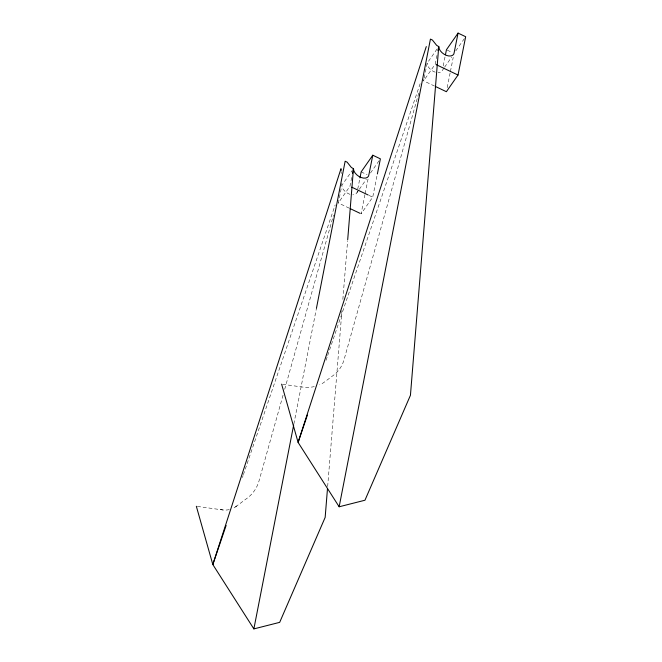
<?xml version="1.0" encoding="UTF-8"?>
<svg xmlns="http://www.w3.org/2000/svg" width="662" height="662" viewBox="0 0 662 662"><rect width="100%" height="100%" fill="white"/><g stroke="black" fill="none" stroke-linecap="round" stroke-linejoin="round"><path stroke-width="0.5" stroke-dasharray="3.31 2.48" d="M327.657 486.545L341.94 310.66M342.858 299.348L347.616 240.72M293.862 423.97L316.436 308.318M349.246 208.174L338.315 202.961L341.443 187.321M351.704 177.507L349.941 186.303L338.315 202.961M357.737 189.026L359.747 178.939M364.928 194.661L361.096 213.826L372.723 197.168L377.158 174.983M365.126 193.652L368.353 177.515M434.529 86.052L423.597 80.838L423.986 78.877M424.185 77.901L427.114 63.246L438.161 47.424M436.986 55.385L435.224 64.181L423.597 80.838M443.217 65.894L445.236 55.807M447.189 87.665L450.21 72.539M450.408 71.529L453.23 57.412M283.038 395.206L259.074 480.728A53.854 41.292 40 0 1 247.315 498.064L234.919 507.332M284.71 389.239L333.474 215.208M418.756 93.085L344.075 359.623A48.798 37.42 40 0 1 333.416 375.321L324.388 382.082A39.381 30.195 40 0 1 319.672 384.845M242.416 477.567L243.078 475.614M243.409 474.637L335.179 204.914M326.035 360.327L327.359 356.421M327.698 355.444L420.461 82.791M349.95 194.314A8.68 5.354 34.9 0 1 341.832 185.368L352.879 169.546M370.497 172.997L379.218 160.51M455.779 50.875L464.501 38.388M357.008 192.609L358.754 190.11M359.342 189.282L366.318 179.286M444.037 67.987L442.299 70.486A8.68 5.354 34.9 0 1 438.078 72.696M444.624 67.152L451.6 57.164M236.789 505.933L234.621 507.539A25.007 19.173 40 0 1 233.413 508.201M282.6 384.283L302.186 387.005A39.381 30.195 40 0 0 314.293 386.625M197.334 506.405L223.003 509.98M220.272 509.599L223.425 510.021A25.007 19.173 40 0 0 229.416 509.599M447.289 50.155L452.353 52.571M361.162 171.88L367.071 174.694M369.082 195.431L372.723 197.168M341.145 171.632L341.244 173.593M341.733 183.407L341.832 185.368M357.331 191.037A8.68 5.354 34.9 0 1 352.796 194.818M435.232 72.191A8.68 5.354 34.9 0 1 427.114 63.246"/><path stroke-width="0.99" d="M327.491 488.606L325.158 517.403L279.678 622.354L253.869 628.9L212.816 564.545L196.333 506.264M347.699 239.685L353.458 168.719L351.348 167.461L347.136 162.165L345.15 161.222L316.436 308.318M253.869 628.9L293.671 424.987M437.963 50.502L438.741 46.597L410.44 395.28L364.961 500.232L339.151 506.778L430.432 39.099L432.418 40.043L436.63 45.339L438.741 46.597A8.68 5.354 34.9 0 0 446.486 55.409A8.68 5.354 34.9 0 0 454.24 52.265L458.071 33.1L465.667 36.724L458.013 75.046L446.378 91.704L435.439 86.482M352.482 173.601L352.871 171.648M359.954 177.929L361.162 171.88L372.789 155.222L380.385 158.847L377.365 173.974M372.789 155.222L368.957 174.387A8.68 5.354 34.9 0 1 361.204 177.532A8.68 5.354 34.9 0 1 353.458 168.719M445.435 54.797L446.445 49.749L458.071 33.1M426.287 46.572L298.099 442.415L339.151 506.778M226.123 525.454L212.816 564.545L341.004 168.694L341.096 170.655M307.416 415.057L298.099 442.415L281.615 384.142M436.134 64.619L458.013 75.046M351.762 187.172L368.171 195M350.157 208.613L360.186 213.387"/></g></svg>
